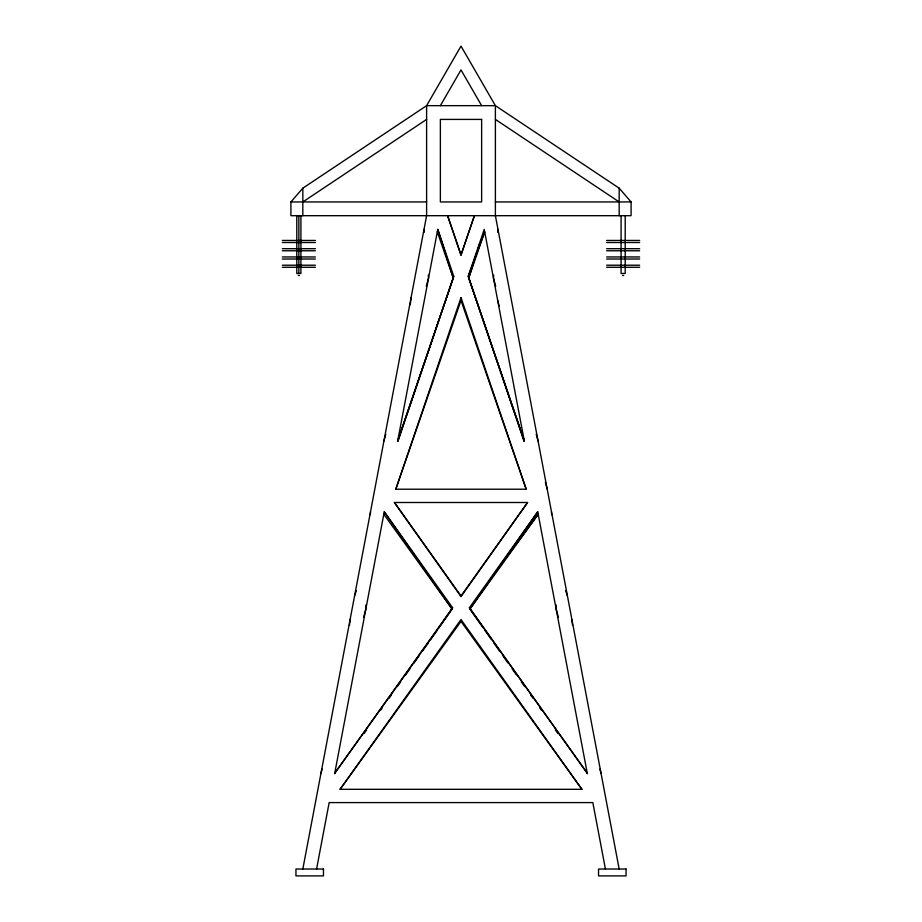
<?xml version="1.0" encoding="UTF-8"?>
<svg xmlns="http://www.w3.org/2000/svg" width="922" height="922" viewBox="0 0 922 922"><rect width="100%" height="100%" fill="white"/><g stroke="black" fill="none" stroke-linecap="round" stroke-linejoin="round"><path stroke-width="1.38" d="M366.034 604.82L365.827 609.119L363.568 617.394M370.367 514.672L370.506 511.814M493.708 275.159L493.443 278.018L495.713 286.304M497.707 232.24L497.984 229.382M349.473 625.254L350.095 619.538M410.244 304.767L411.085 297.622M302.831 869.02L426.609 215.69L426.609 105.661L461 46.1L495.391 105.661L619.169 188.18L631.086 201.941L631.086 215.69L290.914 215.69L290.914 201.941L302.831 188.18L426.609 105.661L495.391 105.661L495.391 215.69L619.169 869.02M316.58 869.02L329.166 802.589L592.834 802.589L605.42 869.02M334.628 773.788L384.267 511.814L452.61 607.759L438.849 627.882M397.624 441.304L437.777 229.382L453.751 276.312L398.108 440.866M383.898 441.142L385.788 434.239M426.287 286.304L428.557 278.018L428.292 275.159M320.971 773.258L322.101 769.121M523.892 440.866L468.733 278.018L476.478 253.7M478.195 248.295L479.486 244.238M354.567 595.969L356.388 590.553M453.751 276.312L397.647 441.142L453.267 278.018L437.777 229.382M395.792 489.213L461 297.622L526.208 489.213L395.792 489.213L461 300.399L461 297.622M468.733 278.018L484.684 231.814L468.249 276.312L524.353 441.142L468.249 276.312L484.223 229.382L524.376 441.304M440.37 105.661L461 69.922L481.63 105.661M483.151 627.882L469.863 609.119L537.733 511.814L587.372 773.788M364.144 733.451L366.633 729.936M380.751 709.998L382.411 707.647M389.049 698.265L391.539 694.75M397.347 686.533L400.667 681.842M405.657 674.8L409.806 668.934M413.955 663.079L418.934 656.038M422.253 651.347L428.062 643.13M430.551 639.614L437.189 630.233M527.58 502.502L461 596.592L394.42 502.502L527.58 502.502L461 595.969L394.42 502.502M452.61 607.759L334.721 773.258L452.137 609.119L384.267 511.814M340.08 789.313L461 619.538L581.92 789.313L340.08 789.313L461 621.416L581.92 789.313M469.39 607.759L587.279 773.258L469.39 607.759L537.733 511.814M469.863 609.119L538.194 514.245L515.26 545.409M488.937 581.206L492.325 576.584M498.272 568.505L502.525 562.731M505.924 558.11L513.566 547.726M302.831 201.941L426.609 119.411M299.385 275.459L298.325 275.459M623.675 275.459L622.615 275.459M290.914 201.941L426.609 201.941M495.391 201.941L631.086 201.941M282.351 240.446L315.359 240.446M606.641 240.446L639.649 240.446M282.351 242.509L315.359 242.509M606.641 242.509L639.649 242.509M282.351 248.698L315.359 248.698M606.641 248.698L639.649 248.698M282.351 250.761L315.359 250.761M606.641 250.761L639.649 250.761M282.351 256.95L315.359 256.95M606.641 256.95L639.649 256.95M282.351 259.024L315.359 259.024M606.641 259.024L639.649 259.024M282.351 265.213L315.359 265.213M606.641 265.213L639.649 265.213M282.351 267.276L315.359 267.276M606.641 267.276L639.649 267.276M495.391 119.411L619.169 201.941M383.806 514.245L452.137 609.119M484.811 630.233L491.449 639.614M493.938 643.13L499.747 651.347M503.066 656.038L508.045 663.079M512.194 668.934L516.343 674.8M521.333 681.842L524.653 686.533M530.461 694.75L532.951 698.265M539.589 707.647L541.249 709.998M555.367 729.936L557.856 733.451M437.316 231.814L453.267 278.018M461 300.399L526.208 489.213M565.612 590.553L567.433 595.969M536.212 434.239L538.102 441.142M558.432 617.394L556.173 609.119L555.966 604.82M599.899 769.121L601.029 773.258M497.684 300.399L499.136 305.954M545.386 482.275L547.207 489.213M571.905 619.538L572.527 625.254M424.016 229.382L424.293 232.24M551.494 511.814L551.633 514.672M625.208 215.69L625.208 273.465L621.082 273.465L621.082 215.69M619.169 188.18L619.169 215.69M302.831 188.18L302.831 215.69M300.918 215.69L300.918 273.465L296.792 273.465L296.792 215.69M298.855 215.69L298.855 273.465M474.381 215.69L461 255.002L447.619 215.69L461 255.198L474.381 215.69M481.63 119.411L440.37 119.411L440.37 201.941L481.63 201.941L481.63 119.411M323.461 869.02L295.95 869.02L295.95 875.9L323.461 875.9L323.461 869.02M626.05 869.02L598.539 869.02L598.539 875.9L626.05 875.9L626.05 869.02"/></g></svg>
